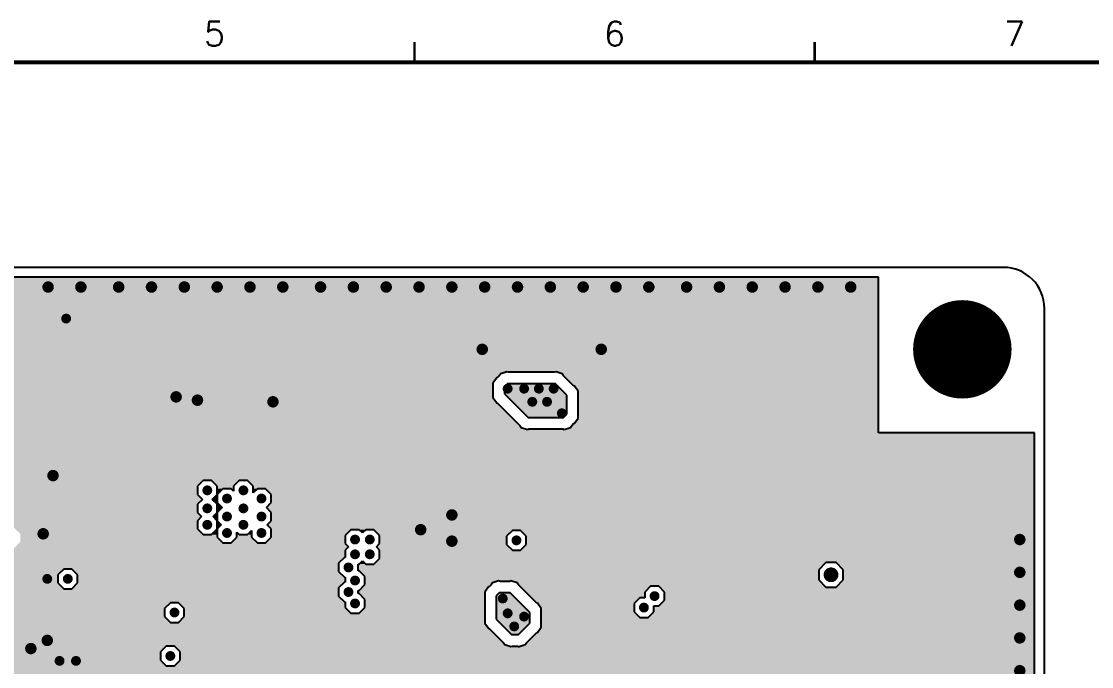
# Model space of a CAD drawing. Extents: x 295 to 953, y 10 to 290.
# Drawn here: x 687.8 to 818.2, y 211.3 to 290 of the extents above; entities that cross this region are included whole.
import ezdxf
from ezdxf.enums import TextEntityAlignment as Align

# ---------------------------------------------------------------- set-up
doc = ezdxf.new("R2010")
doc.units = 0
doc.header["$LTSCALE"] = 5
doc.header["$MEASUREMENT"] = 0
doc.layers.get('0').update_dxf_attribs({"linetype": 'CONTINUOUS', "lineweight": 25})
for name, color, linetype in [('17_GND_GBR', 3, 'CONTINUOUS'), ('문자', 4, 'CONTINUOUS'), ('테두리', 3, 'CONTINUOUS')]:
    doc.layers.add(name, color=color, linetype=linetype)
doc.styles.get("Standard").update_dxf_attribs({"font": 'simplex.shx'})

# ---------------------------------------------------------------- blocks, each defined once
blk = doc.blocks.new('C')
at = {"layer": '테두리'}
for points, const_width in [([(258.75, 287.5), (258.75, 285)], 0.3), ([(307.5, 287.5), (307.5, 285)], 0.3), ([(15, 285), (15, 15), (405, 15), (405, 285), (15, 285)], 0.5)]:
    blk.add_lwpolyline(points, dxfattribs=dict(at, const_width=const_width))
at = {"layer": '문자'}
for s, p in [('5', (234.38, 288.5)), ('6', (283.12, 288.5)), ('7', (331.88, 288.5))]:
    blk.add_text(s, height=3, dxfattribs=at).set_placement(p, align=Align.MIDDLE)

msp = doc.modelspace()

# ---------------------------------------------------------------- linework, layer by layer
for points, const_width in [([(690.73, 257.6, 1), (691.43, 257.6, 1)], 0.7), ([(694.73, 257.6, 1), (695.43, 257.6, 1)], 0.7), ([(699.33, 257.6, 1), (700.03, 257.6, 1)], 0.7), ([(703.33, 257.6, 1), (704.03, 257.6, 1)], 0.7), ([(707.33, 257.6, 1), (708.03, 257.6, 1)], 0.7), ([(711.33, 257.6, 1), (712.03, 257.6, 1)], 0.7), ([(715.33, 257.6, 1), (716.03, 257.6, 1)], 0.7), ([(719.33, 257.6, 1), (720.03, 257.6, 1)], 0.7), ([(723.93, 257.6, 1), (724.63, 257.6, 1)], 0.7), ([(727.93, 257.6, 1), (728.63, 257.6, 1)], 0.7), ([(731.93, 257.6, 1), (732.63, 257.6, 1)], 0.7), ([(735.93, 257.6, 1), (736.63, 257.6, 1)], 0.7), ([(739.93, 257.6, 1), (740.63, 257.6, 1)], 0.7), ([(743.93, 257.6, 1), (744.63, 257.6, 1)], 0.7), ([(747.93, 257.6, 1), (748.63, 257.6, 1)], 0.7), ([(751.93, 257.6, 1), (752.63, 257.6, 1)], 0.7), ([(755.93, 257.6, 1), (756.63, 257.6, 1)], 0.7), ([(759.93, 257.6, 1), (760.63, 257.6, 1)], 0.7), ([(763.93, 257.6, 1), (764.63, 257.6, 1)], 0.7), ([(768.53, 257.6, 1), (769.23, 257.6, 1)], 0.7), ([(772.53, 257.6, 1), (773.23, 257.6, 1)], 0.7), ([(776.53, 257.6, 1), (777.23, 257.6, 1)], 0.7), ([(780.53, 257.6, 1), (781.23, 257.6, 1)], 0.7), ([(784.53, 257.6, 1), (785.23, 257.6, 1)], 0.7), ([(788.53, 257.6, 1), (789.23, 257.6, 1)], 0.7), ([(799.48, 250, 1), (805.48, 250, 1)], 6), ([(692.98, 253.75, 1), (693.58, 253.75, 1)], 0.6), ([(743.63, 250, 1), (744.33, 250, 1)], 0.7), ([(758.13, 250, 1), (758.83, 250, 1)], 0.7), ([(746.78, 245.2, 1), (747.38, 245.2, 1)], 0.6), ([(748.78, 245.2, 1), (749.38, 245.2, 1)], 0.6), ([(750.58, 245.2, 1), (751.18, 245.2, 1)], 0.6), ([(752.38, 245.2, 1), (752.98, 245.2, 1)], 0.6), ([(706.33, 244.2, 1), (707.03, 244.2, 1)], 0.7), ([(708.93, 243.8, 1), (709.63, 243.8, 1)], 0.7), ([(718.13, 243.6, 1), (718.83, 243.6, 1)], 0.7), ([(749.78, 243.6, 1), (750.38, 243.6, 1)], 0.6), ([(751.58, 243.6, 1), (752.18, 243.6, 1)], 0.6), ([(753.38, 242.2, 1), (753.98, 242.2, 1)], 0.6), ([(691.33, 234.6, 1), (692.03, 234.6, 1)], 0.7), ([(710.18, 232.8, 1), (710.78, 232.8, 1)], 0.6), ([(712.58, 231.8, 1), (713.18, 231.8, 1)], 0.6), ([(714.58, 232.8, 1), (715.18, 232.8, 1)], 0.6), ([(716.78, 231.8, 1), (717.38, 231.8, 1)], 0.6), ([(710.18, 230.6, 1), (710.78, 230.6, 1)], 0.6), ([(714.58, 230.6, 1), (715.18, 230.6, 1)], 0.6), ([(712.58, 229.6, 1), (713.18, 229.6, 1)], 0.6), ([(716.78, 229.6, 1), (717.38, 229.6, 1)], 0.6), ([(739.93, 229.8, 1), (740.63, 229.8, 1)], 0.7), ([(710.18, 228.6, 1), (710.78, 228.6, 1)], 0.6), ([(714.58, 228.6, 1), (715.18, 228.6, 1)], 0.6), ([(736.13, 228, 1), (736.83, 228, 1)], 0.7), ([(690.13, 227.5, 1), (690.83, 227.5, 1)], 0.7), ([(712.58, 227.6, 1), (713.18, 227.6, 1)], 0.6), ([(716.78, 227.6, 1), (717.38, 227.6, 1)], 0.6), ([(728.18, 226.8, 1), (728.78, 226.8, 1)], 0.6), ([(729.98, 226.8, 1), (730.58, 226.8, 1)], 0.6), ([(739.93, 226.6, 1), (740.63, 226.6, 1)], 0.7), ([(747.85, 226.7, 1), (748.45, 226.7, 1)], 0.6), ([(809.13, 226.8, 1), (809.83, 226.8, 1)], 0.7), ([(728.18, 225, 1), (728.78, 225, 1)], 0.6), ([(729.98, 225, 1), (730.58, 225, 1)], 0.6), ([(727.38, 223.4, 1), (727.98, 223.4, 1)], 0.6), ([(786.03, 222.5, 1), (786.93, 222.5, 1)], 0.9), ([(809.13, 222.8, 1), (809.83, 222.8, 1)], 0.7), ([(690.68, 222, 1), (691.28, 222, 1)], 0.6), ([(693.18, 222, 1), (693.78, 222, 1)], 0.6), ([(728.18, 221.8, 1), (728.78, 221.8, 1)], 0.6), ([(727.38, 220.4, 1), (727.98, 220.4, 1)], 0.6), ([(764.68, 219.9, 1), (765.28, 219.9, 1)], 0.6), ([(728.18, 219, 1), (728.78, 219, 1)], 0.6), ([(746.18, 219.6, 1), (746.78, 219.6, 1)], 0.6), ([(763.38, 218.5, 1), (763.98, 218.5, 1)], 0.6), ([(809.13, 218.8, 1), (809.83, 218.8, 1)], 0.7), ([(706.18, 217.9, 1), (706.78, 217.9, 1)], 0.6), ([(746.78, 217.8, 1), (747.38, 217.8, 1)], 0.6), ([(748.78, 217.4, 1), (749.38, 217.4, 1)], 0.6), ([(747.58, 216.2, 1), (748.18, 216.2, 1)], 0.6), ([(690.63, 214.5, 1), (691.33, 214.5, 1)], 0.7), ([(809.13, 214.8, 1), (809.83, 214.8, 1)], 0.7), ([(688.63, 213.5, 1), (689.33, 213.5, 1)], 0.7), ([(692.18, 212, 1), (692.78, 212, 1)], 0.6), ([(694.18, 212, 1), (694.78, 212, 1)], 0.6), ([(705.68, 212.6, 1), (706.28, 212.6, 1)], 0.6), ([(809.13, 210.8, 1), (809.83, 210.8, 1)], 0.7)]:
    msp.add_lwpolyline(points, format="xyb", close=True, dxfattribs=dict(const_width=const_width))
at = {"layer": '17_GND_GBR', "color": 7}
for p, q in [((807.48, 260), (557.48, 260)), ((792.28, 258.8), (572.68, 258.8)), ((792.28, 239.8), (792.28, 258.8)), ((802.48, 250), (802.48, 255)), ((812.48, 85), (812.48, 255)), ((745.74, 246.52), (745.28, 245.89)), ((745.83, 246.55), (745.74, 246.52)), ((746.06, 246.78), (745.83, 246.55)), ((746.24, 247.02), (746.06, 246.78)), ((746.98, 247.26), (746.24, 247.02)), ((747.17, 247.2), (746.98, 247.26)), ((752.79, 247.2), (747.17, 247.2)), ((752.98, 247.26), (752.79, 247.2)), ((753.72, 247.02), (752.98, 247.26)), ((753.89, 246.78), (753.72, 247.02)), ((755.12, 245.55), (753.89, 246.78)), ((745.28, 245.89), (745.28, 244.11)), ((747.06, 245.8), (746.68, 245.42)), ((746.68, 245.42), (746.68, 244.58)), ((752.9, 245.8), (747.06, 245.8)), ((754.28, 244.42), (752.9, 245.8)), ((755.22, 245.52), (755.12, 245.55)), ((755.68, 244.89), (755.22, 245.52)), ((745.28, 244.11), (745.74, 243.48)), ((746.68, 244.58), (749.56, 241.7)), ((754.28, 242.08), (754.28, 244.42)), ((755.68, 241.61), (755.68, 244.89)), ((745.74, 243.48), (745.83, 243.45)), ((745.83, 243.45), (748.56, 240.72)), ((749.56, 241.7), (753.9, 241.7)), ((753.9, 241.7), (754.28, 242.08)), ((755.22, 240.98), (755.68, 241.61)), ((748.56, 240.72), (748.65, 240.6)), ((748.65, 240.6), (748.74, 240.48)), ((748.74, 240.48), (749.48, 240.24)), ((749.48, 240.24), (749.67, 240.3)), ((749.67, 240.3), (753.79, 240.3)), ((753.79, 240.3), (753.98, 240.24)), ((753.98, 240.24), (754.72, 240.48)), ((754.72, 240.48), (754.89, 240.72)), ((754.89, 240.72), (755.12, 240.95)), ((755.12, 240.95), (755.22, 240.98)), ((811.28, 239.8), (792.28, 239.8)), ((811.28, 162.2), (811.28, 239.8)), ((709.98, 234), (709.28, 233.3)), ((710.98, 234), (709.98, 234)), ((711.68, 233.3), (710.98, 234)), ((714.38, 234), (713.68, 233.3)), ((715.38, 234), (714.38, 234)), ((716.08, 233.3), (715.38, 234)), ((709.28, 233.3), (709.28, 232.3)), ((709.28, 232.3), (709.88, 231.7)), ((711.08, 231.7), (711.68, 232.3)), ((711.68, 232.3), (711.68, 233.3)), ((712.38, 233), (711.68, 232.3)), ((711.68, 232.3), (711.68, 231.3)), ((713.38, 233), (712.38, 233)), ((713.68, 232.7), (713.38, 233)), ((713.68, 233.3), (713.68, 232.7)), ((716.08, 232.5), (716.08, 233.3)), ((716.58, 233), (716.08, 232.5)), ((717.58, 233), (716.58, 233)), ((718.28, 232.3), (717.58, 233)), ((718.28, 231.3), (718.28, 232.3)), ((709.88, 231.7), (709.28, 231.1)), ((709.28, 231.1), (709.28, 230.1)), ((711.68, 231.1), (711.08, 231.7)), ((711.68, 231.3), (712.28, 230.7)), ((711.68, 230.1), (711.68, 231.1)), ((717.68, 230.7), (718.28, 231.3)), ((709.28, 230.1), (709.78, 229.6)), ((709.78, 229.6), (709.28, 229.1)), ((711.18, 229.6), (711.68, 230.1)), ((711.68, 229.1), (711.18, 229.6)), ((712.28, 230.7), (711.68, 230.1)), ((711.68, 230.1), (711.68, 229.1)), ((718.28, 230.1), (717.68, 230.7)), ((718.28, 229.1), (718.28, 230.1)), ((709.28, 229.1), (709.28, 228.1)), ((711.68, 229.1), (712.18, 228.6)), ((711.68, 228.1), (711.68, 229.1)), ((712.18, 228.6), (711.68, 228.1)), ((717.78, 228.6), (718.28, 229.1)), ((718.28, 228.1), (717.78, 228.6)), ((709.28, 228.1), (709.98, 227.4)), ((709.98, 227.4), (710.98, 227.4)), ((710.98, 227.4), (711.68, 228.1)), ((711.68, 228.1), (711.68, 227.1)), ((711.68, 227.1), (712.38, 226.4)), ((713.38, 226.4), (714.08, 227.1)), ((714.08, 227.7), (714.38, 227.4)), ((714.08, 227.1), (714.08, 227.7)), ((714.38, 227.4), (715.38, 227.4)), ((715.38, 227.4), (715.88, 227.9)), ((715.88, 227.9), (715.88, 227.1)), ((715.88, 227.1), (716.58, 226.4)), ((717.58, 226.4), (718.28, 227.1)), ((718.28, 227.1), (718.28, 228.1)), ((727.98, 228), (727.28, 227.3)), ((727.28, 227.3), (727.28, 226.3)), ((728.98, 228), (727.98, 228)), ((729.38, 227.6), (728.98, 228)), ((729.78, 228), (729.38, 227.6)), ((730.78, 228), (729.78, 228)), ((731.48, 227.3), (730.78, 228)), ((731.48, 226.3), (731.48, 227.3)), ((747.65, 227.9), (746.95, 227.2)), ((746.95, 227.2), (746.95, 226.2)), ((748.65, 227.9), (747.65, 227.9)), ((749.35, 227.2), (748.65, 227.9)), ((749.35, 226.2), (749.35, 227.2)), ((712.38, 226.4), (713.38, 226.4)), ((716.58, 226.4), (717.58, 226.4)), ((727.28, 226.3), (727.68, 225.9)), ((727.68, 225.9), (727.28, 225.5)), ((731.08, 225.9), (731.48, 226.3)), ((731.48, 225.5), (731.08, 225.9)), ((746.95, 226.2), (747.65, 225.5)), ((748.65, 225.5), (749.35, 226.2)), ((727.18, 224.6), (726.48, 223.9)), ((727.28, 224.6), (727.18, 224.6)), ((727.28, 225.5), (727.28, 224.6)), ((730.78, 223.8), (731.48, 224.5)), ((731.48, 224.5), (731.48, 225.5)), ((747.65, 225.5), (748.65, 225.5)), ((692.98, 223.2), (692.28, 222.5)), ((693.98, 223.2), (692.98, 223.2)), ((694.68, 222.5), (693.98, 223.2)), ((726.48, 223.9), (726.48, 222.9)), ((728.88, 223.8), (728.98, 223.8)), ((728.88, 223), (728.88, 223.8)), ((728.98, 223), (728.88, 223)), ((728.98, 223.8), (729.38, 224.2)), ((729.68, 222.3), (728.98, 223)), ((729.38, 224.2), (729.78, 223.8)), ((729.78, 223.8), (730.78, 223.8)), ((785.86, 224), (784.98, 223.12)), ((784.98, 223.12), (784.98, 221.88)), ((787.1, 224), (785.86, 224)), ((787.98, 223.12), (787.1, 224)), ((787.98, 221.88), (787.98, 223.12)), ((692.28, 222.5), (692.28, 221.5)), ((694.68, 221.5), (694.68, 222.5)), ((726.48, 222.9), (727.18, 222.2)), ((727.18, 222.2), (727.28, 222.2)), ((727.28, 222.2), (727.28, 221.6)), ((729.68, 221.3), (729.68, 222.3)), ((745.98, 221.76), (745.24, 221.52)), ((746.17, 221.7), (745.98, 221.76)), ((747.29, 221.7), (746.17, 221.7)), ((747.48, 221.76), (747.29, 221.7)), ((748.22, 221.52), (747.48, 221.76)), ((784.98, 221.88), (785.86, 221)), ((787.1, 221), (787.98, 221.88)), ((692.28, 221.5), (692.98, 220.8)), ((692.98, 220.8), (693.98, 220.8)), ((693.98, 220.8), (694.68, 221.5)), ((727.18, 221.6), (726.48, 220.9)), ((726.48, 220.9), (726.48, 219.9)), ((727.28, 221.6), (727.18, 221.6)), ((728.88, 220.6), (728.98, 220.6)), ((728.88, 220.2), (728.88, 220.6)), ((728.98, 220.6), (729.68, 221.3)), ((744.74, 221.02), (744.28, 220.39)), ((744.28, 220.39), (744.28, 216.61)), ((744.83, 221.05), (744.74, 221.02)), ((745.06, 221.28), (744.83, 221.05)), ((745.24, 221.52), (745.06, 221.28)), ((748.39, 221.28), (748.22, 221.52)), ((750.62, 219.05), (748.39, 221.28)), ((764.48, 221.1), (763.78, 220.4)), ((763.78, 220.4), (763.78, 219.7)), ((765.48, 221.1), (764.48, 221.1)), ((766.18, 220.4), (765.48, 221.1)), ((766.18, 219.4), (766.18, 220.4)), ((785.86, 221), (787.1, 221)), ((705.98, 219.1), (705.28, 218.4)), ((706.98, 219.1), (705.98, 219.1)), ((707.68, 218.4), (706.98, 219.1)), ((726.48, 219.9), (727.18, 219.2)), ((727.18, 219.2), (727.28, 219.2)), ((727.28, 219.2), (727.28, 218.5)), ((728.98, 220.2), (728.88, 220.2)), ((729.68, 219.5), (728.98, 220.2)), ((729.68, 218.5), (729.68, 219.5)), ((746.06, 220.3), (745.68, 219.92)), ((745.68, 219.92), (745.68, 217.08)), ((747.4, 220.3), (746.06, 220.3)), ((749.78, 217.92), (747.4, 220.3)), ((763.18, 219.7), (762.48, 219)), ((763.78, 219.7), (763.18, 219.7)), ((765.48, 218.7), (766.18, 219.4)), ((705.28, 218.4), (705.28, 217.4)), ((707.68, 217.4), (707.68, 218.4)), ((727.28, 218.5), (727.98, 217.8)), ((727.98, 217.8), (728.98, 217.8)), ((728.98, 217.8), (729.68, 218.5)), ((749.78, 216.58), (749.78, 217.92)), ((750.72, 219.02), (750.62, 219.05)), ((751.18, 218.39), (750.72, 219.02)), ((751.18, 216.11), (751.18, 218.39)), ((762.48, 219), (762.48, 218)), ((762.48, 218), (763.18, 217.3)), ((764.18, 217.3), (764.88, 218)), ((764.88, 218.7), (765.48, 218.7)), ((764.88, 218), (764.88, 218.7)), ((705.28, 217.4), (705.98, 216.7)), ((705.98, 216.7), (706.98, 216.7)), ((706.98, 216.7), (707.68, 217.4)), ((744.28, 216.61), (744.74, 215.98)), ((745.68, 217.08), (747.56, 215.2)), ((748.4, 215.2), (749.78, 216.58)), ((763.18, 217.3), (764.18, 217.3)), ((744.74, 215.98), (744.83, 215.95)), ((744.83, 215.95), (746.56, 214.22)), ((747.56, 215.2), (748.4, 215.2)), ((749.39, 214.22), (750.62, 215.45)), ((750.62, 215.45), (750.72, 215.48)), ((750.72, 215.48), (751.18, 216.11)), ((746.56, 214.22), (746.74, 213.98)), ((746.74, 213.98), (747.48, 213.74)), ((748.48, 213.74), (749.22, 213.98)), ((749.22, 213.98), (749.39, 214.22)), ((705.48, 213.8), (704.78, 213.1)), ((704.78, 213.1), (704.78, 212.1)), ((706.48, 213.8), (705.48, 213.8)), ((707.18, 213.1), (706.48, 213.8)), ((707.18, 212.1), (707.18, 213.1)), ((747.48, 213.74), (747.67, 213.8)), ((747.67, 213.8), (748.29, 213.8)), ((748.29, 213.8), (748.38, 213.77)), ((748.38, 213.77), (748.48, 213.74)), ((704.78, 212.1), (705.48, 211.4)), ((705.48, 211.4), (706.48, 211.4)), ((706.48, 211.4), (707.18, 212.1))]:
    msp.add_line(p, q, dxfattribs=at)
msp.add_arc((807.48, 255), 5, 360, 90, dxfattribs=at)
for points in [[(572.68, 247.26), (572.68, 258.8), (792.28, 247.26), (792.28, 258.8)], [(572.68, 258.8), (572.68, 258.8), (792.28, 258.8), (787.1, 258.8)], [(572.68, 247.02), (572.68, 247.26), (746.24, 247.02), (746.98, 247.26)], [(572.68, 246.78), (572.68, 247.02), (746.06, 246.78), (746.24, 247.02)], [(572.68, 246.55), (572.68, 246.78), (745.83, 246.55), (746.06, 246.78)], [(572.68, 246.52), (572.68, 246.55), (745.74, 246.52), (745.83, 246.55)], [(572.68, 246.3), (572.68, 246.52), (745.58, 246.3), (745.74, 246.52)], [(747.17, 247.2), (746.98, 247.26), (752.79, 247.2), (752.98, 247.26)], [(753.72, 247.02), (752.98, 247.26), (792.28, 247.02), (792.28, 247.26)], [(753.89, 246.78), (753.72, 247.02), (792.28, 246.78), (792.28, 247.02)], [(755.12, 245.55), (753.89, 246.78), (792.28, 245.55), (792.28, 246.78)], [(601.32, 246), (601.02, 246.3), (745.36, 246), (745.58, 246.3)], [(685.09, 245.89), (684.98, 246), (745.28, 245.89), (745.36, 246)], [(685.68, 245.3), (685.09, 245.89), (745.28, 245.3), (745.28, 245.89)], [(685.68, 244.3), (685.68, 245.3), (745.28, 244.3), (745.28, 245.3)], [(746.68, 245.42), (747.06, 245.8), (753.28, 245.42), (752.9, 245.8)], [(746.68, 244.58), (746.68, 245.42), (754.11, 244.58), (753.28, 245.42)], [(747.06, 245.8), (747.06, 245.8), (752.9, 245.8), (747.06, 245.8)], [(755.22, 245.52), (755.12, 245.55), (792.28, 245.52), (792.28, 245.55)], [(755.68, 244.89), (755.22, 245.52), (792.28, 244.89), (792.28, 245.52)], [(684.98, 243.6), (685.49, 244.11), (745.65, 243.6), (745.28, 244.11)], [(685.49, 244.11), (685.68, 244.3), (745.28, 244.11), (745.28, 244.3)], [(746.84, 244.42), (746.68, 244.58), (754.28, 244.42), (754.11, 244.58)], [(749.18, 242.08), (746.84, 244.42), (754.28, 242.08), (754.28, 244.42)], [(755.68, 241.61), (755.68, 244.89), (792.28, 241.61), (792.28, 244.89)], [(683.98, 243.48), (683.98, 243.6), (745.74, 243.48), (745.65, 243.6)], [(683.98, 243.45), (683.98, 243.48), (745.83, 243.45), (745.74, 243.48)], [(683.98, 243.2), (683.98, 243.45), (746.08, 243.2), (745.83, 243.45)], [(685.68, 242.5), (684.98, 243.2), (746.78, 242.5), (746.08, 243.2)], [(684.98, 240.8), (685.68, 241.5), (748.48, 240.8), (747.78, 241.5)], [(685.68, 241.5), (685.68, 242.5), (747.78, 241.5), (746.78, 242.5)], [(749.56, 241.7), (749.18, 242.08), (753.9, 241.7), (754.28, 242.08)], [(755.22, 240.98), (755.68, 241.61), (792.28, 240.98), (792.28, 241.61)], [(648.26, 240.72), (648.18, 240.8), (748.56, 240.72), (748.48, 240.8)], [(648.37, 240.6), (648.26, 240.72), (748.65, 240.6), (748.56, 240.72)], [(648.5, 240.48), (648.37, 240.6), (748.74, 240.48), (748.65, 240.6)], [(648.68, 240.3), (648.5, 240.48), (749.29, 240.3), (748.74, 240.48)], [(648.68, 240.24), (648.68, 240.3), (749.48, 240.24), (749.29, 240.3)], [(648.68, 240.2), (648.68, 240.24), (792.28, 240.2), (792.28, 240.24)], [(650.38, 239.8), (649.98, 240.2), (792.28, 239.8), (792.28, 240.2)], [(749.48, 240.24), (749.67, 240.3), (753.98, 240.24), (753.79, 240.3)], [(749.67, 240.3), (749.67, 240.3), (751.51, 240.3), (749.67, 240.3)], [(753.98, 240.24), (754.72, 240.48), (792.28, 240.24), (792.28, 240.48)], [(754.72, 240.48), (754.89, 240.72), (792.28, 240.48), (792.28, 240.72)], [(754.89, 240.72), (755.12, 240.95), (792.28, 240.72), (792.28, 240.95)], [(755.12, 240.95), (755.22, 240.98), (792.28, 240.95), (792.28, 240.98)], [(650.68, 239.5), (650.38, 239.8), (811.28, 239.5), (811.28, 239.8)], [(650.38, 239.8), (650.38, 239.8), (811.28, 239.8), (806.48, 239.8)], [(650.38, 239.8), (650.38, 239.8), (792.48, 239.8), (792.28, 239.8)], [(650.68, 238.5), (650.68, 239.5), (811.28, 238.5), (811.28, 239.5)], [(553.68, 234), (553.68, 237.8), (811.28, 234), (811.28, 237.8)], [(649.98, 237.8), (650.68, 238.5), (811.28, 237.8), (811.28, 238.5)], [(553.68, 233.6), (553.68, 234), (709.58, 233.6), (709.98, 234)], [(553.68, 234), (553.68, 234), (709.98, 234), (710.98, 234)], [(679.09, 233.3), (678.78, 233.6), (709.28, 233.3), (709.58, 233.6)], [(711.68, 233.3), (710.98, 234), (713.68, 233.3), (714.38, 234)], [(710.98, 234), (710.98, 234), (714.38, 234), (715.38, 234)], [(716.08, 233.3), (715.38, 234), (811.28, 233.3), (811.28, 234)], [(679.49, 232.9), (679.09, 233.3), (709.28, 232.9), (709.28, 233.3)], [(679.49, 232.3), (679.49, 232.9), (709.28, 232.3), (709.28, 232.9)], [(679.49, 231.9), (679.49, 232.3), (709.68, 231.9), (709.28, 232.3)], [(711.08, 231.7), (711.67, 232.3), (711.68, 231.7), (711.68, 232.3)], [(711.68, 233), (711.68, 233.3), (713.68, 233), (713.68, 233.3)], [(711.68, 232.3), (711.68, 233), (711.68, 232.3), (712.38, 233)], [(711.68, 233), (711.68, 233), (712.38, 233), (713.38, 233)], [(713.68, 232.7), (713.38, 233), (713.68, 232.7), (713.68, 233)], [(716.08, 233), (716.08, 233.3), (811.28, 233), (811.28, 233.3)], [(716.08, 232.5), (716.08, 233), (716.08, 232.5), (716.58, 233)], [(716.08, 233), (716.08, 233), (716.58, 233), (717.58, 233)], [(718.28, 232.3), (717.58, 233), (811.28, 232.3), (811.28, 233)], [(718.28, 231.3), (718.28, 232.3), (811.28, 231.3), (811.28, 232.3)], [(603.53, 231.1), (603.43, 231.2), (709.28, 231.1), (709.38, 231.2)], [(603.63, 231), (603.53, 231.1), (709.28, 231), (709.28, 231.1)], [(603.63, 230.8), (603.63, 231), (709.28, 230.8), (709.28, 231)], [(678.78, 231.2), (679.28, 231.7), (709.38, 231.2), (709.88, 231.7)], [(679.28, 231.7), (679.49, 231.9), (709.88, 231.7), (709.68, 231.9)], [(711.47, 231.3), (711.08, 231.7), (711.68, 231.3), (711.68, 231.7)], [(711.68, 231.1), (711.47, 231.3), (711.88, 231.1), (711.68, 231.3)], [(711.68, 230.7), (711.68, 231.1), (712.28, 230.7), (711.88, 231.1)], [(717.68, 230.7), (718.28, 231.3), (811.28, 230.7), (811.28, 231.3)], [(640.07, 230.1), (639.38, 230.8), (709.28, 230.1), (709.28, 230.8)], [(640.08, 229.6), (640.08, 230.1), (709.78, 229.6), (709.28, 230.1)], [(640.08, 229.2), (640.08, 229.6), (709.38, 229.2), (709.78, 229.6)], [(711.18, 229.6), (711.67, 230.1), (711.68, 229.6), (711.68, 230.1)], [(711.67, 229.1), (711.18, 229.6), (711.68, 229.1), (711.68, 229.6)], [(711.68, 230.1), (711.68, 230.7), (711.68, 230.1), (712.28, 230.7)], [(718.28, 230.1), (717.68, 230.7), (811.28, 230.1), (811.28, 230.7)], [(718.28, 229.1), (718.28, 230.1), (811.28, 229.1), (811.28, 230.1)], [(678.58, 229.1), (678.48, 229.2), (709.28, 229.1), (709.38, 229.2)], [(678.68, 229), (678.58, 229.1), (709.28, 229), (709.28, 229.1)], [(681.28, 228.3), (680.58, 229), (709.28, 228.3), (709.28, 229)], [(681.28, 228.2), (681.28, 228.3), (709.28, 228.2), (709.28, 228.3)], [(711.68, 228.6), (711.68, 229.1), (712.18, 228.6), (711.68, 229.1)], [(711.68, 228.1), (711.68, 228.6), (711.68, 228.1), (712.18, 228.6)], [(717.78, 228.6), (718.28, 229.1), (811.28, 228.6), (811.28, 229.1)], [(718.28, 228.1), (717.78, 228.6), (811.28, 228.1), (811.28, 228.6)], [(687.07, 228.1), (686.98, 228.2), (709.28, 228.1), (709.28, 228.2)], [(687.68, 227.5), (687.07, 228.1), (709.88, 227.5), (709.28, 228.1)], [(687.68, 227.4), (687.68, 227.5), (709.98, 227.4), (709.88, 227.5)], [(687.68, 227.1), (687.68, 227.4), (711.68, 227.1), (711.68, 227.4)], [(687.68, 226.5), (687.68, 227.1), (712.28, 226.5), (711.68, 227.1)], [(710.98, 227.4), (711.67, 228.1), (711.68, 227.4), (711.68, 228.1)], [(713.38, 226.4), (713.98, 227.01), (716.58, 226.4), (715.98, 227.01)], [(713.98, 227.01), (714.08, 227.1), (715.98, 227.01), (715.88, 227.1)], [(714.08, 227.4), (714.08, 227.7), (714.38, 227.4), (714.08, 227.7)], [(714.08, 227.1), (714.08, 227.4), (715.88, 227.1), (715.88, 227.4)], [(714.08, 227.4), (714.08, 227.4), (714.68, 227.4), (714.38, 227.4)], [(715.38, 227.4), (715.88, 227.9), (715.88, 227.4), (715.88, 227.9)], [(717.78, 226.6), (718.28, 227.1), (727.28, 226.6), (727.28, 227.1)], [(718.28, 228), (718.28, 228.1), (811.28, 228), (811.28, 228.1)], [(718.28, 227.3), (718.28, 228), (727.28, 227.3), (727.98, 228)], [(718.28, 228), (718.28, 228), (727.98, 228), (728.98, 228)], [(718.28, 227.1), (718.28, 227.3), (727.28, 227.1), (727.28, 227.3)], [(729.38, 227.6), (728.98, 228), (729.38, 227.6), (729.78, 228)], [(728.98, 228), (728.98, 228), (729.78, 228), (730.78, 228)], [(730.88, 227.9), (730.78, 228), (811.28, 227.9), (811.28, 228)], [(731.48, 227.3), (730.88, 227.9), (747.05, 227.3), (747.65, 227.9)], [(730.88, 227.9), (730.88, 227.9), (747.65, 227.9), (748.65, 227.9)], [(731.48, 227.2), (731.48, 227.3), (746.95, 227.2), (747.05, 227.3)], [(731.48, 226.3), (731.48, 227.2), (746.95, 226.3), (746.95, 227.2)], [(749.35, 227.2), (748.65, 227.9), (811.28, 227.2), (811.28, 227.9)], [(749.35, 226.2), (749.35, 227.2), (811.28, 226.2), (811.28, 227.2)], [(684.18, 225.5), (684.18, 225.8), (727.28, 225.5), (727.58, 225.8)], [(686.98, 225.8), (687.08, 225.9), (727.58, 225.8), (727.68, 225.9)], [(687.08, 225.9), (687.48, 226.3), (727.68, 225.9), (727.28, 226.3)], [(687.48, 226.3), (687.58, 226.4), (727.28, 226.3), (727.28, 226.4)], [(687.58, 226.4), (687.68, 226.5), (712.38, 226.4), (712.28, 226.5)], [(687.58, 226.4), (687.58, 226.4), (712.98, 226.4), (712.38, 226.4)], [(717.58, 226.4), (717.78, 226.6), (727.28, 226.4), (727.28, 226.6)], [(731.08, 225.9), (731.38, 226.2), (747.25, 225.9), (746.95, 226.2)], [(731.3, 225.67), (731.08, 225.9), (747.48, 225.67), (747.25, 225.9)], [(731.48, 225.5), (731.3, 225.67), (747.65, 225.5), (747.48, 225.67)], [(731.38, 226.2), (731.48, 226.3), (746.95, 226.2), (746.95, 226.3)], [(748.65, 225.5), (749.35, 226.2), (811.28, 225.5), (811.28, 226.2)], [(683.68, 224.5), (683.78, 224.6), (727.08, 224.5), (727.18, 224.6)], [(684.18, 224), (683.68, 224.5), (726.58, 224), (727.08, 224.5)], [(683.78, 224.6), (684.18, 225), (727.28, 224.6), (727.28, 225)], [(683.78, 224.6), (683.78, 224.6), (727.18, 224.6), (727.28, 224.6)], [(684.18, 225), (684.18, 225.5), (727.28, 225), (727.28, 225.5)], [(731.19, 224.21), (731.48, 224.5), (811.28, 224.21), (811.28, 224.5)], [(731.48, 224.5), (731.48, 225.5), (811.28, 224.5), (811.28, 225.5)], [(683.67, 222.5), (684.18, 223), (692.28, 222.5), (692.78, 223)], [(684.18, 223.9), (684.18, 224), (726.48, 223.9), (726.58, 224)], [(684.18, 223.2), (684.18, 223.9), (726.48, 223.2), (726.48, 223.9)], [(684.18, 223), (684.18, 223.2), (692.78, 223), (692.98, 223.2)], [(684.18, 223.2), (684.18, 223.2), (692.98, 223.2), (693.98, 223.2)], [(694.27, 222.9), (693.98, 223.2), (726.48, 222.9), (726.48, 223.2)], [(728.88, 223.12), (728.88, 223.8), (784.98, 223.12), (785.66, 223.8)], [(728.88, 223), (728.88, 223.12), (784.98, 223), (784.98, 223.12)], [(728.98, 223.8), (729.38, 224.2), (729.78, 223.8), (729.38, 224.2)], [(729.68, 222.3), (728.98, 223), (784.98, 222.3), (784.98, 223)], [(730.78, 223.8), (730.98, 224), (785.66, 223.8), (785.86, 224)], [(730.98, 224), (731.19, 224.21), (811.28, 224), (811.28, 224.21)], [(730.98, 224), (730.98, 224), (785.86, 224), (787.1, 224)], [(787.98, 223.12), (787.1, 224), (811.28, 223.12), (811.28, 224)], [(787.98, 221.88), (787.98, 223.12), (811.28, 221.88), (811.28, 223.12)], [(643.18, 222.2), (643.18, 222.3), (692.28, 222.2), (692.28, 222.3)], [(677.67, 221.5), (676.98, 222.2), (692.28, 221.5), (692.28, 222.2)], [(683.48, 222.3), (683.67, 222.5), (692.28, 222.3), (692.28, 222.5)], [(694.68, 222.5), (694.27, 222.9), (726.88, 222.5), (726.48, 222.9)], [(694.68, 222.2), (694.68, 222.5), (727.18, 222.2), (726.88, 222.5)], [(694.68, 221.6), (694.68, 222.2), (727.28, 221.6), (727.28, 222.2)], [(694.68, 222.2), (694.68, 222.2), (727.28, 222.2), (727.18, 222.2)], [(729.68, 221.88), (729.68, 222.3), (784.98, 221.88), (784.98, 222.3)], [(729.68, 221.76), (729.68, 221.88), (785.09, 221.76), (784.98, 221.88)], [(729.68, 221.52), (729.68, 221.76), (745.24, 221.52), (745.98, 221.76)], [(746.17, 221.7), (745.98, 221.76), (747.29, 221.7), (747.48, 221.76)], [(748.22, 221.52), (747.48, 221.76), (785.34, 221.52), (785.09, 221.76)], [(787.1, 221), (787.98, 221.88), (811.28, 221), (811.28, 221.88)], [(677.08, 219.9), (677.68, 220.5), (726.48, 219.9), (726.48, 220.5)], [(677.68, 220.8), (677.68, 221.5), (692.98, 220.8), (692.28, 221.5)], [(677.68, 220.5), (677.68, 220.8), (726.48, 220.5), (726.48, 220.8)], [(693.98, 220.8), (694.07, 220.9), (726.48, 220.8), (726.48, 220.9)], [(694.07, 220.9), (694.68, 221.5), (726.48, 220.9), (727.08, 221.5)], [(694.68, 221.5), (694.68, 221.6), (727.08, 221.5), (727.18, 221.6)], [(694.68, 221.6), (694.68, 221.6), (727.18, 221.6), (727.28, 221.6)], [(728.88, 220.39), (728.88, 220.6), (744.28, 220.39), (744.43, 220.6)], [(728.88, 220.2), (728.88, 220.39), (744.28, 220.2), (744.28, 220.39)], [(728.98, 220.6), (729.4, 221.02), (744.43, 220.6), (744.74, 221.02)], [(729.4, 221.02), (729.43, 221.05), (744.74, 221.02), (744.83, 221.05)], [(729.43, 221.05), (729.66, 221.28), (744.83, 221.05), (745.06, 221.28)], [(729.66, 221.28), (729.68, 221.3), (745.06, 221.28), (745.08, 221.3)], [(729.68, 221.3), (729.68, 221.52), (745.08, 221.3), (745.24, 221.52)], [(748.39, 221.28), (748.22, 221.52), (785.57, 221.28), (785.34, 221.52)], [(748.58, 221.1), (748.39, 221.28), (785.76, 221.1), (785.57, 221.28)], [(749.28, 220.4), (748.58, 221.1), (763.78, 220.4), (764.48, 221.1)], [(748.58, 221.1), (748.58, 221.1), (764.48, 221.1), (765.48, 221.1)], [(749.98, 219.7), (749.28, 220.4), (763.78, 219.7), (763.78, 220.4)], [(765.58, 221), (765.48, 221.1), (785.86, 221), (785.76, 221.1)], [(766.18, 220.4), (765.58, 221), (811.28, 220.4), (811.28, 221)], [(766.18, 219.4), (766.18, 220.4), (811.28, 219.4), (811.28, 220.4)], [(598.68, 219.2), (598.68, 219.3), (727.18, 219.2), (727.08, 219.3)], [(598.68, 219.1), (598.68, 219.2), (727.28, 219.1), (727.28, 219.2)], [(598.68, 219.2), (598.68, 219.2), (727.28, 219.2), (727.18, 219.2)], [(598.68, 218.8), (598.68, 219.1), (705.68, 218.8), (705.98, 219.1)], [(598.68, 219.1), (598.68, 219.1), (705.98, 219.1), (706.98, 219.1)], [(674.98, 219.3), (675.48, 219.8), (727.08, 219.3), (726.58, 219.8)], [(676.98, 219.8), (677.08, 219.9), (726.58, 219.8), (726.48, 219.9)], [(707.57, 218.5), (706.98, 219.1), (727.28, 218.5), (727.28, 219.1)], [(729.68, 219.5), (728.98, 220.2), (744.28, 219.5), (744.28, 220.2)], [(729.68, 218.5), (729.68, 219.5), (744.28, 218.5), (744.28, 219.5)], [(745.68, 219.92), (746.06, 220.3), (747.78, 219.92), (747.4, 220.3)], [(745.68, 217.92), (745.68, 219.92), (749.78, 217.92), (747.78, 219.92)], [(746.06, 220.3), (746.06, 220.3), (747.4, 220.3), (746.06, 220.3)], [(750.62, 219.05), (749.98, 219.7), (762.53, 219.05), (763.18, 219.7)], [(749.98, 219.7), (749.98, 219.7), (763.18, 219.7), (763.78, 219.7)], [(765.48, 218.7), (766.18, 219.4), (811.28, 218.7), (811.28, 219.4)], [(669.58, 218.7), (669.48, 218.8), (705.58, 218.7), (705.68, 218.8)], [(683.28, 218.4), (682.98, 218.7), (705.28, 218.4), (705.58, 218.7)], [(683.68, 218), (683.28, 218.4), (705.28, 218), (705.28, 218.4)], [(683.68, 217.4), (683.68, 218), (705.28, 217.4), (705.28, 218)], [(707.68, 218.4), (707.57, 218.5), (727.38, 218.4), (727.28, 218.5)], [(707.68, 217.8), (707.68, 218.4), (727.98, 217.8), (727.38, 218.4)], [(707.68, 217.4), (707.68, 217.8), (744.28, 217.4), (744.28, 217.8)], [(728.98, 217.8), (729.68, 218.5), (744.28, 217.8), (744.28, 218.5)], [(745.68, 217.08), (745.68, 217.92), (749.78, 217.08), (749.78, 217.92)], [(750.72, 219.02), (750.62, 219.05), (762.5, 219.02), (762.53, 219.05)], [(750.74, 219), (750.72, 219.02), (762.48, 219), (762.5, 219.02)], [(751.18, 218.39), (750.74, 219), (762.48, 218.39), (762.48, 219)], [(751.18, 218), (751.18, 218.39), (762.48, 218), (762.48, 218.39)], [(751.18, 217.3), (751.18, 218), (763.18, 217.3), (762.48, 218)], [(764.18, 217.3), (764.88, 218), (811.28, 217.3), (811.28, 218)], [(764.88, 218), (764.88, 218.7), (811.28, 218), (811.28, 218.7)], [(682.98, 216.3), (683.29, 216.61), (744.5, 216.3), (744.28, 216.61)], [(683.29, 216.61), (683.38, 216.7), (744.28, 216.61), (744.28, 216.7)], [(683.38, 216.7), (683.68, 217), (705.98, 216.7), (705.68, 217)], [(683.38, 216.7), (683.38, 216.7), (706.48, 216.7), (705.98, 216.7)], [(683.68, 217), (683.68, 217.4), (705.68, 217), (705.28, 217.4)], [(706.98, 216.7), (707.68, 217.4), (744.28, 216.7), (744.28, 217.4)], [(746.18, 216.58), (745.68, 217.08), (749.78, 216.58), (749.78, 217.08)], [(747.56, 215.2), (746.18, 216.58), (748.4, 215.2), (749.78, 216.58)], [(751.18, 216.11), (751.18, 217.3), (811.28, 216.11), (811.28, 217.3)], [(672.68, 214.7), (672.68, 215.7), (746.08, 214.7), (745.08, 215.7)], [(675.78, 215.7), (675.88, 215.81), (745.08, 215.7), (744.98, 215.81)], [(675.88, 215.81), (676.02, 215.95), (744.98, 215.81), (744.83, 215.95)], [(676.02, 215.95), (676.06, 215.98), (744.83, 215.95), (744.74, 215.98)], [(676.06, 215.98), (676.38, 216.3), (744.74, 215.98), (744.5, 216.3)], [(750.08, 214.9), (750.62, 215.45), (811.28, 214.9), (811.28, 215.45)], [(750.62, 215.45), (750.72, 215.48), (811.28, 215.45), (811.28, 215.48)], [(750.72, 215.48), (751.18, 216.11), (811.28, 215.48), (811.28, 216.11)], [(670.2, 213.98), (670.18, 214), (746.74, 213.98), (746.72, 214)], [(670.38, 213.8), (670.2, 213.98), (747.29, 213.8), (746.74, 213.98)], [(671.98, 214), (672.19, 214.22), (746.72, 214), (746.56, 214.22)], [(672.19, 214.22), (672.33, 214.35), (746.56, 214.22), (746.43, 214.35)], [(672.33, 214.35), (672.68, 214.7), (746.43, 214.35), (746.08, 214.7)], [(748.48, 213.74), (749.22, 213.98), (811.28, 213.74), (811.28, 213.98)], [(749.22, 213.98), (749.39, 214.22), (811.28, 213.98), (811.28, 214.22)], [(749.39, 214.22), (750.08, 214.9), (811.28, 214.22), (811.28, 214.9)], [(670.68, 213.5), (670.38, 213.8), (705.18, 213.5), (705.48, 213.8)], [(670.38, 213.8), (670.38, 213.8), (705.48, 213.8), (706.48, 213.8)], [(670.68, 213.1), (670.68, 213.5), (704.78, 213.1), (705.18, 213.5)], [(670.68, 212.5), (670.68, 213.1), (704.78, 212.5), (704.78, 213.1)], [(706.54, 213.74), (706.48, 213.8), (747.48, 213.74), (747.29, 213.8)], [(707.18, 213.1), (706.54, 213.74), (811.28, 213.1), (811.28, 213.74)], [(707.18, 212.1), (707.18, 213.1), (811.28, 212.1), (811.28, 213.1)], [(747.48, 213.74), (747.58, 213.77), (748.48, 213.74), (748.38, 213.77)], [(747.58, 213.77), (747.67, 213.8), (748.38, 213.77), (748.29, 213.8)], [(670.55, 212.38), (670.68, 212.5), (704.78, 212.38), (704.78, 212.5)], [(683.61, 212.1), (683.34, 212.38), (704.78, 212.1), (704.78, 212.38)], [(684.32, 211.4), (683.61, 212.1), (705.48, 211.4), (704.78, 212.1)], [(685.52, 210.2), (684.32, 211.4), (811.28, 210.2), (811.28, 211.4)], [(706.48, 211.4), (707.18, 212.1), (811.28, 211.4), (811.28, 212.1)]]:
    msp.add_solid(points, dxfattribs=at)

# ---------------------------------------------------------------- block references
msp.add_blockref('C', (476.98, 0))

doc.saveas('drawing.dxf')
